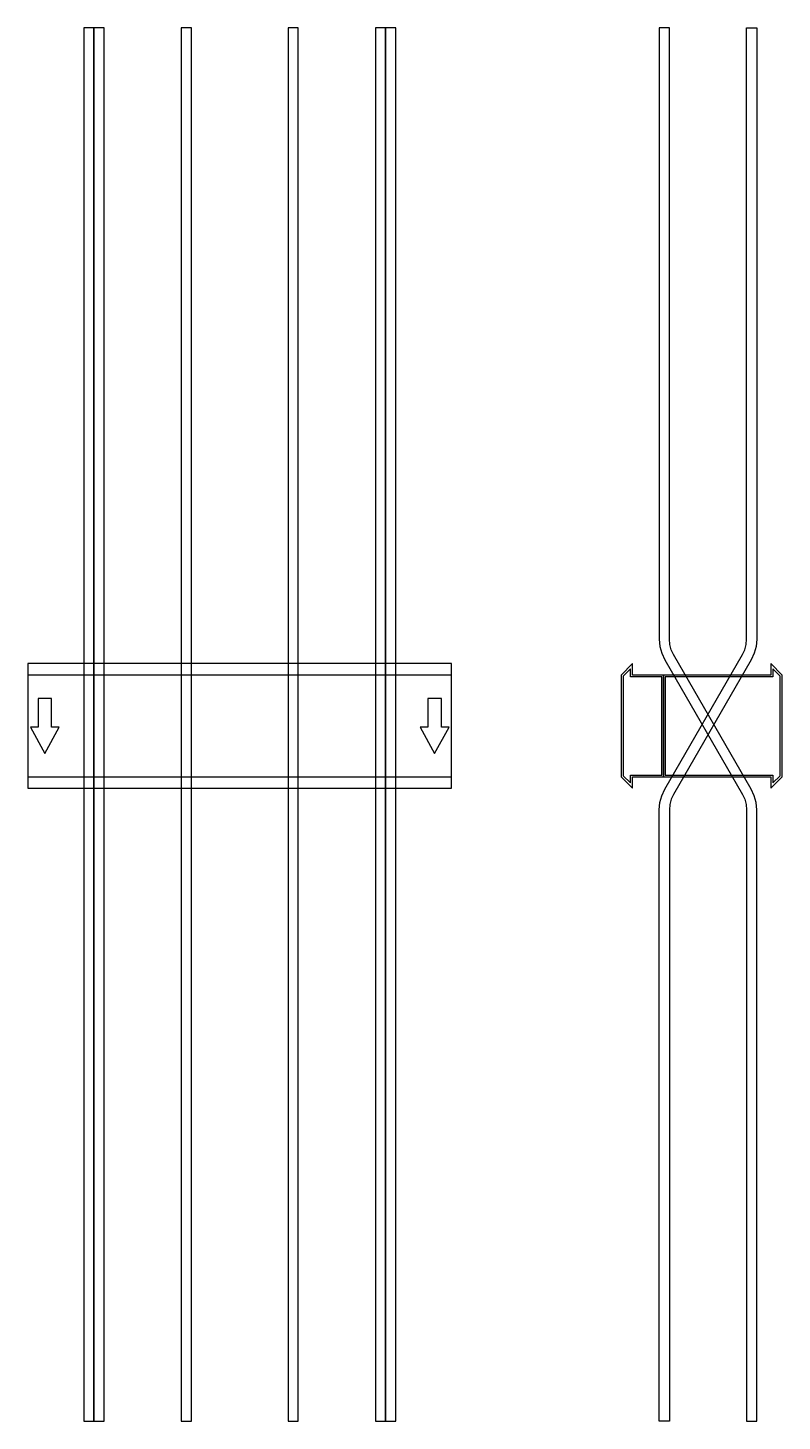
# Model space of a CAD drawing. Extents: x 0 to 890, y -820 to 823.
import ezdxf

# ---------------------------------------------------------------- set-up
doc = ezdxf.new("R2010")
doc.units = 0
doc.layers.add('Halfen', color=7, linetype='CONTINUOUS')

msp = doc.modelspace()

# ---------------------------------------------------------------- linework, layer by layer
at = {"layer": 'Halfen', "color": 7}
for points in [[(78, -819.914), (78, 823.254), (66, 823.254), (66, -819.914)], [(90, -819.914), (90, 823.254), (78, 823.254), (78, -819.914)], [(193, -819.914), (193, 823.254), (181, 823.254), (181, -819.914)], [(319, -819.914), (319, 823.254), (307, 823.254), (307, -819.914)], [(422, -819.914), (422, 823.254), (410, 823.254), (410, -819.914)], [(434, -819.914), (434, 823.254), (422, 823.254), (422, -819.914)], [(860, -819.914), (860, -98.785), (859.271, -90.449), (857.105, -82.368), (853.569, -74.785), (761.823, 84.124), (759.171, 89.812), (757.547, 95.873), (757, 102.124), (757, 162.254), (757, 823.254), (745, 823.254), (745, 162.254), (745, 102.124), (745.729, 93.789), (747.895, 85.707), (751.431, 78.124), (843.177, -80.785), (845.829, -86.472), (847.453, -92.533), (848, -98.785), (848, -819.914)], [(745, -819.914), (745, -98.785), (745.729, -90.449), (747.895, -82.368), (751.431, -74.785), (843.177, 84.124), (845.829, 89.812), (847.453, 95.873), (848, 102.124), (848, 162.254), (848, 823.254), (860, 823.254), (860, 162.254), (860, 102.124), (859.271, 93.789), (857.105, 85.707), (853.569, 78.124), (761.823, -80.785), (759.171, -86.472), (757.547, -92.533), (757, -98.785), (757, -819.914)], [(0, -73.5), (500, -73.5), (500, 73.5), (0, 73.5)], [(750, -60), (750, 60), (713.5, 60), (713.5, 73.5), (700, 60), (700, -60), (713.5, -73.5), (713.5, -60)], [(748, -58), (748, 58), (711, 58), (711, 67.25), (702.5, 58.75), (702.5, -58.75), (711, -67.25), (711, -58)], [(890, -60), (890, 60), (876.5, 73.5), (876.5, 60), (750, 60), (750, -60), (876.5, -60), (876.5, -73.5)], [(887.5, -58.75), (887.5, 58.75), (879, 67.25), (879, 58), (752, 58), (752, -58), (879, -58), (879, -67.25)], [(0, -60), (500, -60), (500, 60), (0, 60)], [(20, -32.5), (37, -1.5), (28, -1.5), (28, 32.5), (12, 32.5), (12, -1.5), (3, -1.5)], [(480, -32.5), (497, -1.5), (488, -1.5), (488, 32.5), (472, 32.5), (472, -1.5), (463, -1.5)]]:
    msp.add_lwpolyline(points, close=True, dxfattribs=at)

doc.saveas('drawing.dxf')
